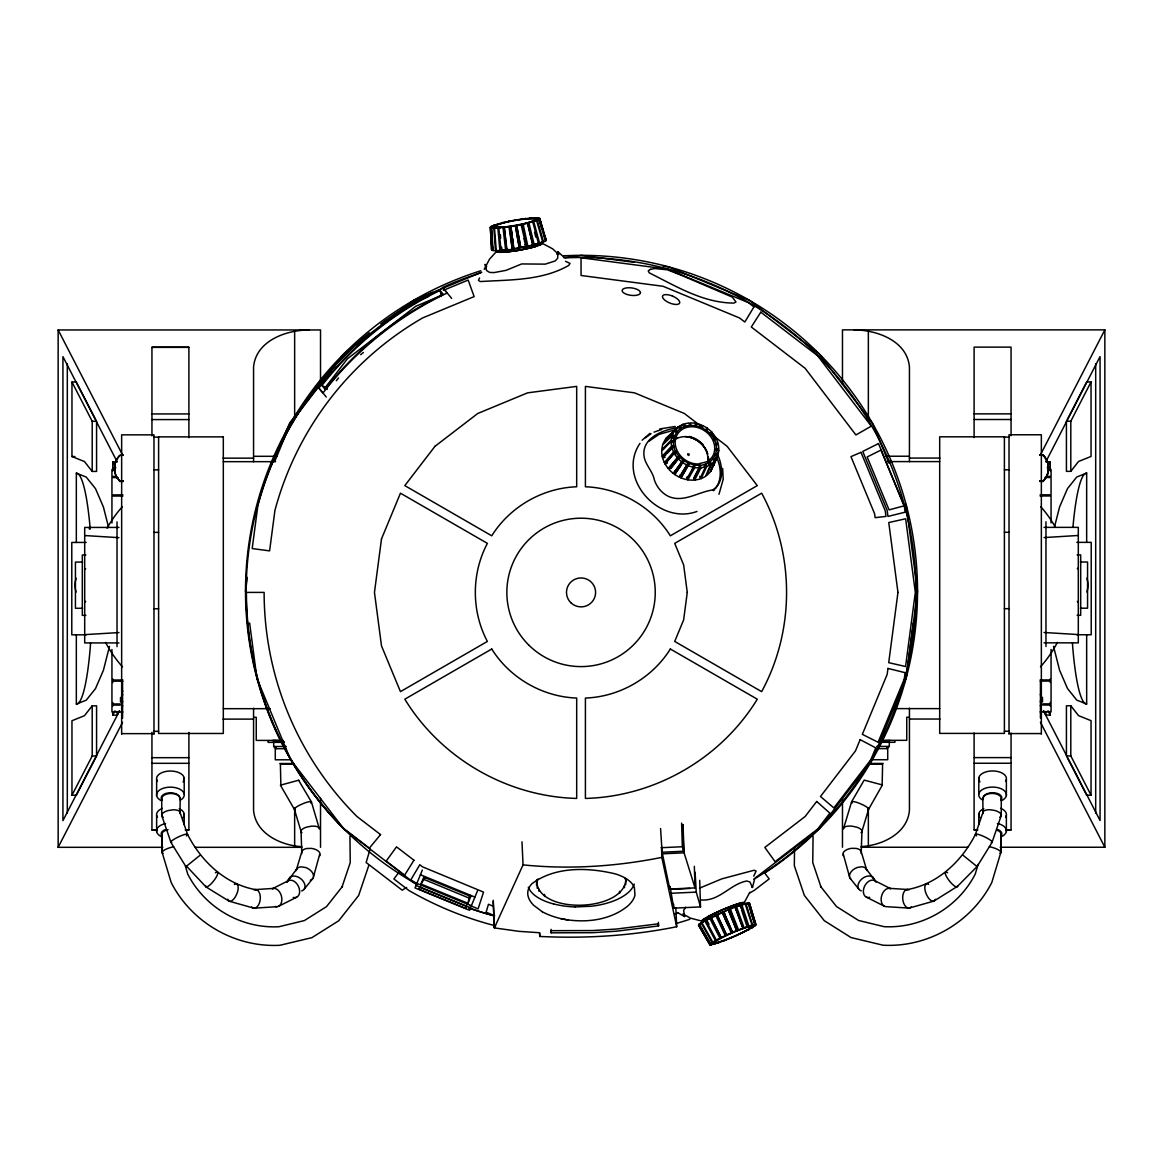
<?xml version="1.0" encoding="UTF-8"?>
<svg xmlns="http://www.w3.org/2000/svg" width="1163" height="1163" viewBox="0 0 1163 1163"><rect width="100%" height="100%" fill="white"/><g stroke="black" fill="none" stroke-linecap="round" stroke-linejoin="round"><path stroke-width="1.5" d="M71.961 795.259L71.961 720.74L84.463 715.696L92.197 705.839L96.573 705.839L96.573 755.994L76.322 795.259L71.961 795.259L92.197 755.994L92.197 705.839M1091.039 381.929L1091.039 456.448L1078.537 461.493L1070.803 471.349L1066.427 471.349L1066.427 421.21L1070.803 421.21L1091.039 381.929L1086.678 381.929L1067.241 419.625M1095.691 813.3L1095.691 363.815M122.566 701.071L122.566 702.118M122.566 695.081L122.566 694.267M122.566 706.203L122.566 705.418M122.566 691.723L122.566 690.662M699.065 465.418L699.588 467.86L693.192 480.232L687.798 479.883L687.827 477.382L686.475 477.237M687.798 479.883L694.718 467.642L694.747 465.2L691.927 470.23M695.183 425.585L695.212 423.128L690.342 422.91L690.866 425.367M794.533 848.045L794.329 865.737L804.36 895.423L824.262 920.66L851.025 937.552L883.08 945.214C927.929 947.612 971.381 922.463 991.806 882.484L1000.907 852.217L1001.096 833.464L1000.703 852.828L1001.27 834.801M813.053 836.299L812.763 862.568L821.02 887.049L820.496 886.293L836.488 906.544L858.614 920.485L884.084 926.664C921.678 928.685 958.108 907.591 975.234 874.082L978.098 864.443M843.582 828.928L843.727 827.983A9.435 3.693 9.5 0 1 852.145 826.181L856.811 827.184A9.144 3.576 9.5 0 1 861.957 830.92L861.187 853.526M849.499 876.713L849.557 875.012A9.435 6.149 -27.3 0 1 857.247 867.482L861.71 866.769A9.144 5.96 -27.3 0 1 866.857 870.564L861.361 852.174A9.144 5.001 -7.1 0 0 856.215 848.409L851.52 848.321A9.435 5.161 -7.1 0 0 843.015 853.191L849.499 876.713A9.144 5.96 -27.3 0 0 851.127 879.373M753.391 925.617L753.362 926.228C740.933 934.209 726.817 940.663 712.352 943.775L712.381 943.178C725.523 934.441 740.758 928.539 755.921 924.643L749.408 903.026L746.108 903.956M90.54 643.081L90.351 646.381A115.486 16.195 -90 0 1 76.336 704.109L86.236 700.184L95.482 688.641L103.405 670.295L109.496 646.381M680.966 477.964L689.237 463.644L680.966 477.964L686.301 479.607L693.366 467.308L693.526 464.909M696.404 425.862L696.55 423.463L701.391 424.873L700.693 427.126M1040.434 702.045L1040.434 700.998M536.506 885.174L536.695 879.969C535.969 915.136 624.386 912.301 625.868 879.432L625.694 884.621M245.48 591.429L247.326 577.4M906.166 677.607L913.362 622.932M906.093 504.466L917.534 591.429L906.079 678.334L872.512 759.381L819.13 828.972L753.755 879.155M861.042 832.664A9.435 3.693 9.5 0 0 861.812 831.865L861.957 830.92M180.003 813.591L180.178 798.341M671.894 435.951L662.605 444.906L661.689 449.747L671.153 440.355L671.894 435.951L674.438 436.997M714.373 461.638L713.53 465.723L718.036 454.82L718.763 450.415L716.175 449.892M465.869 908.463L466.683 906.515L419.669 887.224L418.869 889.186L465.869 908.463L466.581 905.09M467.991 903.317L470.811 896.44L423.797 877.164L420.977 884.04L467.991 903.317L469.765 894.827M751.647 886.584L752.49 887.456L754.511 879.475M1054.376 527.406L1059.595 506.894L1067.518 488.547L1076.764 477.004L1086.664 473.079L1086.664 542.365M370.11 849.135L366.141 862.524L402.18 890.175L406.643 887.442M313.501 876.786L319.97 853.264A9.435 5.161 7.1 0 0 311.48 848.394L306.785 848.481A9.144 5.001 7.1 0 0 301.639 852.246L296.143 870.636A9.144 5.96 27.3 0 1 301.29 866.842L305.753 867.554A9.435 6.149 27.3 0 1 313.458 875.085L313.501 876.786A9.144 5.96 27.3 0 1 310.303 880.246M424.451 877.745L423.957 879.402L469.082 898.083L469.896 896.571M843.727 827.983L851.607 801.787L864.167 780.111L882.426 784.952L868.572 809.346L861.798 831.865M368.671 865.81L358.64 895.495L338.738 920.747L311.975 937.625L279.92 945.286C235.071 947.685 191.619 922.535 171.194 882.557L162.093 852.29L161.904 833.537L162.297 852.901L161.73 834.874M687.26 465.258L682.768 462.758L684.12 460.853L674.613 474.504L679.541 477.339L688.074 463.078L681.373 473.632M701.841 427.693L702.656 425.513L707.148 428.013L705.272 430.717M718.981 494.246L723.212 479.33L722.645 468.427M536.754 882.005L537.931 878.937M679.541 477.339L680.37 475.187M685.603 907.227L683.655 910.353L684.6 916.546L677.389 912.533M717.542 455.925L710.826 471.233L717.542 455.925L715.071 454.791M422.343 870.055L415.017 887.907L469.518 910.266L477.484 890.843M714.78 460.708L710.026 472.294L706.566 475.652L711.727 463.819L714.78 460.708L712.614 459.051M714.445 460.897L718.763 450.415M274.73 461.478L290.503 423.419L343.899 353.828L413.534 300.417M708.514 465.026L709.881 461.784L711.727 463.819M284.441 435.122L289.732 422.823L331.542 369.921M708.936 462.38L710.666 464.444L705.476 476.437L701.056 478.691L699.719 476.307M704.298 466.726L705.432 464.226L706.726 466.567L701.056 478.691M704.313 464.546L705.49 466.886L699.733 479.141L694.645 480.13L693.977 477.6L700.271 465.389L700.926 467.875L694.645 480.13M479.592 277.957L478.458 280.356L480.304 281.562C510.179 279.687 541.885 280.777 568.794 265.397L570.015 263.405L565.538 261.312M701.478 923.306L698.469 925.108L709.852 944.603L712.672 942.931M749.016 903.927L749.481 903.157L755.892 924.803L753.072 926.475M674.336 430.964L665.309 439.396L663.041 443.641L672.374 434.846L674.336 430.964L676.619 432.549M484.215 269.322L489.492 259.218L497.139 250.757A23.202 2.689 -10.1 0 0 517.419 250.525A23.202 2.689 -10.1 0 0 542.263 243.343L552.658 248.838L558.778 254.523M521.983 841.794L523.045 864.879L494.362 927.9L519.105 931.359L539.501 932.726L539.792 936.448C585.585 938.73 631.742 935.808 676.706 926.737L675.848 908.085M119.382 710.811L117.158 715.143L112.782 715.143L115.006 710.811M1047.252 467.686L1050.218 461.9L1045.842 461.9M119.44 711.015L62.933 820.627L62.933 356.634L116.94 461.42M162.82 847.318L58.15 847.318L122.566 722.325M1040.434 454.864L1104.85 329.87L842.477 329.87L842.477 384.342M1046.06 461.348L1100.067 356.561L1100.067 820.555L1043.56 710.942M491.876 245.626L491.6 249.812L490.364 227.337L493.388 226.262M536.201 218.542L539.748 218.426L545.81 240.886L539.719 218.6L537.03 219.08M714.256 440.588L715.827 437.55L712.919 433.45L710.971 434.773M639.984 443.365C616.157 478.313 659.116 525.574 696.986 511.444M744.218 902.619L749.83 892.268M710.36 435.195L712.076 432.331L708.238 428.914L706.813 430.732M713.53 490.771L714.387 489.347L713.341 490.132M715.405 488.751C721.874 480.101 721.249 467.991 717.149 458.469M420.977 884.04L424.728 878.196M418.869 889.186L420.73 886.293M286.985 881.888L296.681 869.154M674.613 474.504L680.762 465.665M705.81 429.932L707.148 428.013M287.057 881.888L290.459 877.076L287.188 881.598M753.769 876.161L756.081 871L754.017 870.273L721.801 878.865L699.559 888.139M673.348 473.574L683.103 460.039L673.348 473.574L669.176 469.721L679.744 457.001L671.109 468.253L669.83 466.988L678.945 456.012L668.173 468.544L665.032 463.964L674.104 453.221L676.401 452.363L674.525 454.559M399.461 871.639L393.864 878.952L408.867 890.465A345.324 345.324 0 0 0 495.612 925.864M671.24 465.796L668.173 468.544M700.635 428.115L702.656 425.513M1039.693 481.38L1043.167 481.424L1045.93 477.877A18.477 18.477 0 0 0 1043.226 455.547L1039.78 455.024M336.325 380.723L338.52 377.946M332.589 368.598L344.132 354.003L350.078 349.569M700.911 924.018L703.368 921.866L699.239 924.047L710.549 943.658L712.992 942.67M304.357 888.983L312.963 878.269M322.136 392.12L318.866 388.049C351.633 345.469 394.548 310.943 443.161 288.061L451.651 298.397M321.918 385.505C353.29 345.295 394.053 312.498 440.05 290.459L443.277 294.312C397.281 316.336 356.503 349.147 325.146 389.358L321.918 385.505L326.788 387.89M326.265 397.034L322.994 392.963C355.762 350.383 398.676 315.856 447.29 292.974M957.338 886.424L933.86 901.107L910.033 907.838A9.159 5.335 83.4 0 1 903.68 903.2L903.011 900.932A9.435 5.495 83.4 0 1 904.988 890.611L906.253 889.753C937.116 884.694 961.597 861.579 975.408 834.423L975.655 834.075A9.435 1.585 25.4 0 1 983.665 836.415L985.846 837.462A9.159 1.541 25.4 0 1 992.286 842.027L977.051 866.566L956.931 886.904A9.159 2.326 51.3 0 1 950.534 882.295L949.008 880.42A9.435 2.399 51.3 0 1 945.286 872.643L945.693 872.163A9.159 2.326 51.3 0 1 947.598 872.701M664.335 462.627L673.551 451.985L675.877 451.244L666.661 461.915L664.335 462.627L662.459 457.626L671.763 447.479L674.322 447.246M1001.198 799.65L1001.358 799.461A9.246 5.132 0 0 0 994.307 792.817A9.246 5.132 0 0 0 983.36 797.556M1001.198 835.586L1001.358 835.412A9.246 5.132 0 0 0 997.65 829.51M186.371 866.028L206.069 886.976L229.14 901.194L252.967 907.91A9.159 5.335 -83.4 0 0 259.32 903.273L259.989 901.005A9.435 5.495 -83.4 0 0 258.012 890.684L256.747 889.826C225.884 884.767 201.403 861.652 187.592 834.496L187.345 834.162A9.435 1.585 -25.4 0 0 179.335 836.488L177.154 837.534A9.159 1.541 -25.4 0 0 170.714 842.099L185.949 866.639L199.876 855.416M673.653 442.013L671.007 441.591L661.631 451.128L662.125 456.216L671.56 446.199L674.104 446.083L667.039 453.555M645.465 437.768L651.076 433.697M680.05 428.987L678.203 426.966L675.136 430.063L677.317 431.72M702.903 919.831L722.063 909.873L743.099 902.604M733.33 922.274L736.761 930.836L728.3 909.829L732.632 908.114M728.997 938.57L733.17 936.811M648.649 441.388L659.116 434.337L676.75 429.38M877.091 748.623L887.006 748.623L889.317 746.413L889.317 741.689M680.878 426.414L683.204 424.204L684.498 426.545M675.863 470.259L674.453 471.582L675.994 472.541M298.658 780.358L311.393 801.859L319.418 829.001M672.519 438.16L674.845 435.98L672.374 434.846M678.203 426.966L666.108 438.349L679.25 426.327L683.204 424.204M934.689 900.38L933.86 901.107A9.159 4.027 66 0 1 927.493 896.499L926.388 894.347A9.435 4.143 66 0 1 925.472 884.839L926.286 884.098A9.159 4.027 66 0 1 928.641 884.374M727.849 939.021L722.79 941.289L723.895 940.562M742.968 928.103L737.894 930.371L729.594 909.292L730.19 908.768L735.103 906.864L742.968 928.103L741.849 928.83M642.136 440.21L649.957 433.348M497.924 250.728L497.793 251.906L503.172 252.167L518.625 250.307L534.515 246.818L541.391 243.576A22.257 2.573 -10.1 0 1 538.818 245.335M519.367 248.17L515.354 225.535L519.367 248.17L513.784 249.086L510.877 226.291M519.192 219.647L514.729 220.388M513.784 249.086L512.767 238.72M360.632 354.671L363.408 352.52M710.186 433.77L712.076 432.331M710.549 943.658L714.373 941.652M665.861 454.806L664.654 456.129L662.125 456.216M703.862 921.532L726.86 910.425M910.033 907.838L911.283 906.966M504.219 227.526L509.641 226.465L512.272 249.318L507.01 250.001L504.219 227.526L505.411 227.018M520.428 219.473L525.85 218.411L524.658 218.906M735.103 906.864L733.969 907.605L748.071 902.895L754.714 924.512L752.301 925.632M722.877 940.94L717.745 943.091L719.417 942.161M742.881 928.452L747.998 926.315L740.671 904.872L735.176 907.14L742.27 926.78M492.632 248.693L492.211 245.378M709.008 924.367L706.653 919.918L701.696 922.332L712.759 942.088L717.324 939.893M738.97 905.817L740.671 904.872M746.341 927.231L747.998 926.315M718.574 942.423L713.748 944.312L715.856 943.251M747.169 926.969L752.01 925.079L745.09 903.52L740.002 905.468M706.726 466.567L710.666 464.444M705.665 920.035L711.131 917.563L721.336 937.785L716.35 940.024L705.665 920.035L707.453 919.468M654.042 432.127L661.689 429.481M491.411 231.611L491.106 226.436L495.191 225.288M534.878 220.65L538.978 219.502L545.476 241.134L531.317 245.378L512.549 248.955L512.476 245.931M278.538 906.326L296.667 897.196M742.939 904.61L745.09 903.52M749.902 926.141L752.01 925.079M715.26 943.397L711.044 944.879L709.328 941.885M750.484 926.01L754.714 924.512M710.884 917.36L716.466 914.99L726.134 935.459L721.06 937.611L710.884 917.36L712.163 917.04M745.614 904.044L748.071 902.895M711.044 944.879L713.442 943.76M699.443 925.414L698.6 925.297L709.823 944.763L713.137 943.76M752.606 925.632L755.921 924.643M716.99 914.452L726.57 934.979L716.99 914.452L722.136 912.141L727.704 924.658M726.57 934.979L731.396 933.089L722.136 912.141M709.823 944.763L712.367 943.644M709.852 944.603L712.367 943.513M753.377 925.879L755.892 924.803M723.575 911.516L732.588 932.581L723.619 911.777L728.794 909.335M507.01 250.001L508.231 249.493L501.457 250.132L501.457 247.138L501.762 250.103L496.296 250.772L494.522 228.224L496.775 227.643M441.286 295.547L415.831 306.247L347.446 358.8L325.451 387.235L327.21 389.474M732.516 932.333L737.24 930.356M413.49 300.417L481.773 272.157M428.58 296.463L413.737 302.613A334.624 334.624 0 0 0 392.614 315.871M443.423 290.314L468.166 280.065L474.141 296.594L422.591 317.95A316.918 316.918 0 0 0 274.933 510.383L269.598 550.884L252.197 548.558L257.823 505.803A334.624 334.624 0 0 1 365.444 336.5M699.239 924.047L701.652 923.088M752.752 926.722L755.194 925.748L751.371 927.754M506.937 249.652L501.049 250.583L498.825 228.05L504.32 227.134L506.574 249.696M525.763 218.789L531.258 217.888L529.47 218.455M534.239 220.883L536.594 220.621L542.845 242.384L537.51 243.649M713.53 438.407L715.827 437.55M665.032 463.964L667.388 463.092M712.759 942.088L714.969 941.274M750.775 928.118L752.984 927.304L748.42 929.499M531.709 221.77L536.594 220.621M716.35 940.024L718.167 939.442M747.576 929.964L749.394 929.368L744.407 931.621M714.053 439.527L716.379 438.785L718.167 443.292L715.608 443.525M498.825 228.05L500.599 227.483M501.049 250.583L502.867 250.016M494.522 228.224L499.712 227.541M530.372 218.397L535.547 217.714L533.294 218.295M538.585 243.808L532.727 245L527.406 222.991L532.756 221.915L538.585 243.808L536.666 243.925M308.995 329.958C286.142 330.045 255.947 340.744 253.563 366.985L253.563 461.769M861.172 846.606C882.005 845.443 907.591 833.551 909.437 810.204L909.437 708.165M721.06 937.611L722.368 937.276M743.375 932.115L744.683 931.796L739.61 933.933M493.853 228.195L495.467 250.772L493.097 250.568L491.629 228.035L496.15 227.628M533.919 218.31L538.454 217.903L539.428 221.203M532.988 245.32L526.984 246.338L522.26 224.197L527.711 223.281L532.988 245.32L531.607 245.291M491.629 228.035L494.202 227.483M535.867 218.455L538.454 217.903M700.926 467.875L705.49 466.886M491.295 227.933L492.632 250.481L491.658 249.987L490.321 227.512L493.882 227.396M521.024 224.444L526.432 246.818L520.704 247.603L516.619 225.317L520.908 247.893M516.823 225.607L521.794 224.619M490.321 227.512L493.039 227.003M537.03 218.92L539.748 218.426M490.364 227.337L493.054 226.858M659.741 428.943L675.223 426.472M510.353 226.698L515.413 225.855M743.942 904.32L746.995 904.233M536.695 219.676L539.37 219.269M658.52 925.952L616.608 931.185L592.752 932.697L551.175 932.828L551 930.691L592.519 930.56L616.448 929.048L658.36 923.815L658.52 925.952L658.403 922.332M491.106 226.436L493.723 226.058M536.361 219.88L538.978 219.502M661.543 846.926L661.82 857.378C616.245 866.537 569.347 869.604 523.045 864.879M563.953 257.721L581.515 255.409L634.184 262.344M495.845 225.055L493.475 225.302L498.36 224.168M540.504 242.631L542.845 242.384M662.459 457.626L665.076 457.393M701.347 899.958C719.592 901.398 730.233 883.967 746.777 881.016L749.902 881.961L752.49 887.456M661.166 847.711L682.332 846.737L683.626 851.229L662.11 852.217L660.569 828.536M695.023 887.892L684.091 852.813L662.445 853.816L669.772 889.041L695.023 887.892L694.34 866.304M669.946 886.526L670.542 889.346L689.964 888.445M670.658 893.286L696.244 892.123L700.519 906.922L673.755 908.129L670.542 889.346M255.351 889.579L273.843 888.401M254.363 908.158L276.968 906.718M499.261 223.892L497.313 224.023L502.663 222.947M530.808 222.031L532.756 221.915M1044.054 537.582L1078.305 535.474M84.695 634.635L118.946 632.57M738.461 934.456L734.347 936.302M715.827 444.688L718.371 444.571L718.908 449.194L716.277 448.773M677.956 427.65C663.768 429.583 642.717 437.273 643.895 454.777C644.389 464.11 652.777 470.899 654.42 480.145C656.877 487.123 661.718 493.083 668.42 496.397C683.379 503.056 697.96 492.065 712.788 489.914C724.84 482.093 722.703 465.113 717.251 453.832M117.07 477.426L119.833 480.973L123.307 480.93M119.833 481.162L123.307 481.133M123.22 455.285L119.774 455.285A18.477 18.477 0 0 0 117.07 477.63L119.833 481.497L123.307 481.467M298.833 780.184L280.399 785.185L294.428 809.419L301.202 831.938A9.435 3.693 -9.5 0 0 301.958 832.737M280.85 785.185L280.399 764.207L293.774 764.207M575.176 906.922L591.037 906.268A53.454 25.484 -1.8 0 0 605.574 903.549A54.007 25.76 -1.8 0 0 627.279 893.344A53.44 25.484 -1.8 0 0 634.228 884.084M58.15 847.318L58.15 329.958L320.523 329.958L320.523 384.415M151.946 347.374L188.9 347.374M71.961 382.016L92.197 421.282L96.573 421.282L96.573 471.422L92.197 471.422L84.463 461.566L71.961 456.521L71.961 382.016L76.322 382.016L95.759 419.712M974.1 413.868L1011.054 413.868M151.946 413.941L188.9 413.941M151.946 419.581L188.9 419.581M974.1 419.509L1011.054 419.509M153.981 437.157L158.604 437.157M1004.396 437.084L1009.019 437.084M123.22 455.096L119.774 455.62A18.477 18.477 0 0 0 117.07 477.964M1039.78 455.213L1043.226 455.213A18.477 18.477 0 0 1 1045.93 477.557M254.435 456.303L277.23 456.303M885.77 456.23L908.565 456.23M71.961 456.521L74.883 456.521M223.02 458.149L253.563 458.149M909.437 458.077L939.98 458.077M887.413 461.595L939.689 461.595M223.311 461.667L275.587 461.667M112.782 471.015L112.782 461.973L117.158 461.973M115.341 469.518L111.939 469.518L111.939 476.423L116.329 476.423M1047.659 469.43L1051.061 469.43L1051.061 476.35L1046.671 476.35M153.981 469.867L158.604 469.867M1004.396 469.794L1009.019 469.794M118.03 477.571L111.939 477.571L111.939 494.9L122.885 494.9M1044.97 477.499L1051.061 477.499L1051.061 494.827L1040.115 494.827M122.885 496.049L111.939 496.049L111.939 523.001M1040.115 495.976L1051.061 495.976L1051.061 522.928M118.946 527.435L84.695 527.435L84.695 642.921L118.946 642.921M1044.054 527.362L1078.305 527.362L1078.305 642.848L1044.054 642.848M153.981 532.363L158.604 532.363M1004.396 532.291L1009.019 532.291M86.207 542.438L71.786 542.438L71.786 634.824L86.207 634.824M1076.793 542.365L1091.214 542.365L1091.214 634.751L1076.793 634.751M1077.127 554.896L1080.689 554.896L1080.689 615.314L1077.127 615.314M85.873 554.969L82.311 554.969L82.311 615.387L85.873 615.387M82.558 562.078L75.435 562.078L75.435 608.278L82.558 608.278M1080.442 562.005L1087.565 562.005L1087.565 608.205L1080.442 608.205M1004.396 608.685L1009.019 608.685M153.981 608.758L158.604 608.758M1040.115 679.933L1051.061 679.933L1051.061 649.434M122.885 680.006L111.939 680.006L111.939 649.506M122.885 681.155L111.939 681.155L111.939 703.949L120.182 703.949M1040.115 681.067L1051.061 681.067L1051.061 703.877L1042.818 703.877M120.182 705.098L111.939 705.098L111.939 712.003L122.885 712.003M1042.818 705.025L1051.061 705.025L1051.061 711.93L1040.115 711.93M1091.039 795.187L1091.039 720.667L1078.537 715.623L1070.803 705.767L1066.427 705.767L1066.427 755.921L1070.803 755.921L1091.039 795.187L1086.678 795.187L1067.241 757.491M223.311 708.689L270.179 708.689M892.821 708.616L939.689 708.616M1043.618 710.738L1045.842 715.071L1050.218 715.071L1050.218 711.451M908.565 717.237L906.747 717.237L906.747 740.337L879.94 740.337M254.435 717.309L256.253 717.309L256.253 740.409L283.06 740.409M223.02 719.112L253.563 719.112M909.437 719.039L939.98 719.039M1004.396 731.251L1009.019 731.251M153.981 731.323L158.604 731.323M121.65 733.635L153.981 733.635M1009.019 733.562L1041.35 733.562M282.798 740.526L272.724 740.526L282.798 740.962M880.202 740.889L890.277 740.453M284.47 741.863L273.683 741.863L273.683 746.486L275.994 748.696L285.909 748.696M878.53 741.79L889.317 741.79M283.699 742.372L268.101 742.372L268.101 740.787M879.301 742.299L894.899 742.299L894.899 740.715M273.683 746.486L286.272 746.486M876.728 746.413L889.317 746.413M92.197 755.994L96.573 755.994M151.946 757.68L188.9 757.68M974.1 757.607L1011.054 757.607M291.346 759.802L275.282 759.802L275.282 747.46M871.654 759.73L887.718 759.73L887.718 747.387M974.1 763.248L1011.054 763.248M151.946 763.321L188.9 763.321M279.847 763.51L294.152 763.51M868.848 763.437L883.153 763.437M869.226 764.135L882.601 764.135L882.15 785.112M151.946 829.888L157.223 829.888M185.382 829.888L188.9 829.888M974.1 829.815L977.618 829.815M1005.777 829.815L1011.054 829.815M157.223 830.062L151.946 830.062L151.946 732.37M185.382 830.062L188.9 830.062L188.9 732.37M977.618 829.989L974.1 829.989L974.1 733.068M1005.777 829.989L1011.054 829.989L1011.054 733.068M195.297 847.318L301.784 847.318M861.216 847.245L967.703 847.245M1000.18 847.245L1104.85 847.245L1104.85 329.87M1039.693 480.857L1043.167 481.424M1039.693 481.046L1043.167 481.089L1045.93 477.353A18.477 18.477 0 0 0 1043.226 455.024M503.768 222.685L502.372 222.656L507.809 221.74M526.301 223.252L527.711 223.281M694.718 467.642L699.588 467.86M1044.054 632.498L1078.305 634.562M84.695 535.547L118.946 537.669M889.157 888.328L907.649 889.506M908.637 908.085L886.032 906.646A9.159 6.149 -75.2 0 1 881.38 901.79L881.132 899.551A9.435 6.324 -75.2 0 1 885.813 889.404L887.485 888.561A9.159 6.149 -75.2 0 1 890.727 888.721L874.46 880.536A9.246 6.382 -63.3 0 0 863.775 888.328A9.246 6.382 -63.3 0 0 869.764 897.385M542.321 911.777A54.152 25.644 3 0 0 560.755 918.61C583.288 923.393 609.296 921.038 627.686 906.079A53.353 25.455 -6.6 0 0 634.969 895.074L634.387 887.514A53.353 25.455 -6.6 0 0 625.549 878.298A53.818 25.673 -6.6 0 0 615.227 873.864C588.071 867.336 555.303 866.275 531.956 883.691A53.178 25.048 6.2 0 0 527.784 894.143A53.178 25.048 6.2 0 0 533.613 905.25L542.292 911.777M854.005 329.87C876.858 329.972 907.053 340.672 909.437 366.912L909.437 461.696M253.563 708.252L253.563 810.277C255.409 833.624 280.995 845.516 301.828 846.679M556.626 253.956L557.702 254.086L557.804 251.615L557.702 258.215L555.231 260.934L545.287 264.132L521.664 263.943L506.109 270.339L494.042 272.593L489.652 272.418L486.672 270.645L485.015 264.364L486.672 266.516M688.118 436.808C697.03 438.378 705.185 445.182 707.656 453.977A22.257 18.768 34.8 0 0 685.341 436.547M663.055 266.138L668.478 266.85L749.524 300.417L819.115 353.828L872.512 423.419L888.954 463.092M560.74 918.625L567.966 920.035M671.153 440.355L673.755 440.879M509.045 221.493L508.289 221.319L513.45 220.621M526.432 246.818L525.095 243.707L525.342 246.716M688.525 465.898L693.366 467.308M680.006 475.056L681.692 475.652M1086.664 634.751L1086.664 704.037L1076.764 700.111L1067.518 688.569L1059.595 670.222L1053.504 646.294M76.336 542.438L76.336 473.152L86.236 477.092L95.482 488.62L103.405 506.981L108.624 527.479M715.492 453.788L718.036 454.82M420.425 874.736L474.911 897.095M416.863 883.4L471.364 905.744M416.034 885.436L470.535 907.794M493.345 906.282L488.475 904.262L486.119 912.185L494.435 915.644M417.037 883.575L410.786 879.955L419.799 864.72L422.591 866.871L483.546 892.108L478.095 908.87L469.837 905.454M866.333 897.124L884.462 906.253M963.124 855.328L977.051 866.566L976.629 865.955M682.957 913.914L690.241 918.072L701.638 921.052A23.202 2.137 -23.4 0 1 724.811 908.71A23.202 2.137 -23.4 0 1 743.724 903.433M251.717 907.038L252.967 907.91M713.312 458.222L715.579 459.807M702.888 427.722L684.353 413.49L634.518 392.847L585.411 386.392L585.411 486.774C619.617 487.98 652.21 506.792 670.353 535.809L757.287 485.611L727.137 446.33L710.026 433.188M249.623 623.005L256.921 678.392L290.503 759.439L343.914 829.03L413.505 882.426A336.02 336.02 0 0 0 416.63 884.142M684.6 916.546L683.655 913.871M677.855 458.44L681.678 461.856M557.804 251.615L563.895 257.168M161.802 799.722L161.642 799.533A9.246 5.132 0 0 1 168.693 792.89A9.246 5.132 0 0 1 179.64 797.629M161.802 835.674L161.642 835.485A9.246 5.132 0 0 1 165.35 829.582M679.25 426.327L680.98 428.391M318.866 388.049L322.994 392.963M443.161 288.061L446.432 292.131M866.319 869.081L876.015 881.816M850.037 878.196L858.643 888.91M763.582 871.61L769.179 878.908L754.176 890.422A345.324 345.324 0 0 1 749.51 893.082M674.104 453.221L677.011 457.335M872.541 877.004L875.943 881.816M701.173 928.408L710.738 944.879M698.919 924.338L710.186 943.949M701.027 922.753L712.076 942.51M704.691 920.573L715.405 940.533M1040.434 722.252L1104.85 847.245M58.15 329.958L122.566 454.937M1047.994 710.738L1050.218 715.071M112.782 461.973L115.748 467.759M709.663 917.956L719.912 938.163M685.603 426.225L684.44 423.884L689.005 422.91L689.659 425.382M485.669 268.013L486.076 269.016M715.623 915.077L725.305 935.561M728.925 911.385L732.705 920.718M671.763 447.479L673.551 451.985M730.19 908.768L738.49 929.862M736.383 906.384L744.073 927.711M741.732 904.523L748.899 926.024M741.543 909.989L746.602 925.268M745.861 903.317L752.635 924.948M749.524 905.584L754.569 922.143M539.719 218.6L546.29 240.145L543.761 234.519M750.702 910.833L752.199 915.804M540.272 222.962L541.769 227.919M748.507 902.851L755.02 924.527M185.411 866.202L187.766 874.154C204.892 907.663 241.323 928.757 278.916 926.737L304.386 920.573L326.512 906.617L342.504 886.38L341.98 887.122L350.237 862.641L349.947 836.371M537.335 220.359L543.557 242.093M723.968 911.618L724.796 914.511M533.773 221.624L539.632 243.489M534.558 232.28L535.823 237.15M729.942 909.146L730.698 912.068M440.05 290.459L441.344 295.736M735.51 907.009L736.208 909.946M528.932 222.991L534.282 245M740.279 905.366L740.976 908.288M661.82 857.378L676.706 926.737M625.2 878.327L625.941 881.452M523.161 224.343L527.9 246.498M523.99 238.459L524.731 241.948M982.997 813.519L982.822 798.269M319.273 828.056A9.435 3.693 -9.5 0 0 310.855 826.253L306.189 827.256A9.144 3.576 -9.5 0 0 301.043 831.007L301.202 831.938M511.56 230.841L512.258 235.391M509.016 226.887L512.272 249.318M301.813 853.598L301.043 831.007M671.007 441.591L671.56 446.199M503.027 227.643L505.629 250.161M497.851 228.093L499.901 250.656M500.352 234.664L500.671 238.226M695.111 872.235L696.244 892.123M490.699 226.669L491.338 237.005M1072.46 642.994L1072.649 646.294A115.486 16.195 90 0 0 1086.664 704.037M518.8 244.913L518.945 247.937M493.228 901.441L494.362 927.9L493.243 900.322M683.015 824.727L684.091 852.813M89.304 527.435L89.362 529.034M539.676 932.988L539.792 936.448M699.704 880.318L700.519 906.922M682.797 824.582L683.626 851.229M682.332 846.737L681.62 823.084M673.624 904.189L673.755 908.129M669.699 886.424L669.772 889.041M624.458 885.654L624.516 887.689M619.559 891.309L619.617 893.344M551.058 929.353L551.175 932.828M544.546 894.434L544.604 896.455M538.818 889.215L538.876 891.236M537.175 886.279L537.248 888.299M708.5 457.989L708.514 460.446A22.257 18.768 34.8 0 0 708.252 456.943M1040.434 694.195L1040.434 694.994M1040.434 705.345L1040.434 706.13M1070.803 421.21L1070.803 471.349M1070.803 705.767L1070.803 755.921M1050.218 461.9L1050.218 470.942M1050.218 678.901L1050.218 682.521M1050.218 702.408L1050.218 706.028M1045.973 521.809L1045.973 646.526M1045.842 711.451L1045.842 715.071M1042.484 697.349L1042.484 701.958M1041.35 734.071L1041.35 434.773L1009.019 434.773L1009.019 734.071M1040.434 681.271L1040.434 718.036M1011.054 435.776L1011.054 347.126L974.1 347.126L974.1 437.579M1006.373 779.399L1006.373 795.521M1006.373 815.336L1006.373 831.472M1001.27 798.85L1001.27 815.394L992.039 842.361A9.435 1.585 25.4 0 1 991.239 842.419M978.795 777.902L978.795 794.038M978.795 813.853L978.795 824.611M887.006 747.213L887.006 748.623M868.354 331.135L868.354 419.974M868.354 807.907L868.354 845.981M842.477 798.225L842.477 847.245M320.523 798.298L320.523 847.318M294.646 331.208L294.646 418.229M294.646 807.98L294.646 846.053M275.994 747.286L275.994 748.696M188.9 437.666L188.9 347.199L151.946 347.199L151.946 435.849M184.205 777.974L184.205 794.111M184.205 813.926L184.205 824.683M161.73 798.923L161.73 815.467L170.961 842.434A9.435 1.585 -25.4 0 0 171.761 842.492M156.627 779.472L156.627 795.594M156.627 815.408L156.627 831.545M153.981 734.144L153.981 434.846L121.65 434.846L121.65 734.144M122.566 681.344L122.566 718.123M120.516 697.422L120.516 702.045M117.027 521.882L117.027 646.613M117.158 711.538L117.158 715.143M112.782 678.974L112.782 682.594M112.782 702.496L112.782 706.101M112.782 711.538L112.782 715.143M92.197 421.282L92.197 471.422M76.336 634.824L76.336 704.109M67.309 363.888L67.309 813.373M565.044 257.895A334.9 334.9 0 0 1 754.613 878.835M677.971 912.97A334.9 334.9 0 0 1 674.555 913.987M494.377 915.892A334.9 334.9 0 0 1 468.834 907.954M416.674 884.2A334.9 334.9 0 0 1 369.412 332.851M380.766 323.997A334.9 334.9 0 0 1 432.447 292.291M442.173 287.668A334.9 334.9 0 0 1 480.712 272.898M383.819 322.078A334.624 334.624 0 0 1 386.727 319.985M674.307 438.945A22.257 18.768 34.8 0 1 677.418 437.55M675.805 439.033A20.789 17.532 34.8 0 1 697.727 440.69A20.789 17.532 34.8 0 1 707.715 460.403M689.412 436.445A23.202 19.567 34.8 0 1 692.276 437.332M693.657 437.899A23.202 19.567 34.8 0 1 703.324 445.022M707.889 916.691A22.257 2.05 -23.4 0 1 740.191 903.157M535.532 246.469A22.257 2.573 -10.1 0 1 500.904 252.167M498.491 251.964A22.257 2.573 -10.1 0 1 498.011 250.699M575.351 906.922A53.454 25.484 -1.8 0 1 553.748 903.956M553.573 903.956A54.007 25.76 -1.8 0 1 533.279 894.085A53.44 25.484 -1.8 0 1 528.322 887.267M288.729 879.853A9.246 6.295 38.8 0 1 301.115 878.995A9.246 6.295 38.8 0 1 301.682 890.96M186.371 835.906A9.159 1.541 -25.4 0 0 187.592 834.496L179.727 811.57A9.638 4.071 -10 0 0 172.836 809.826L168.054 810.582A9.057 3.838 -10 0 0 161.904 814.391L162.18 816.426A9.638 4.071 -10 0 0 163.242 817.226M162.18 800.246A9.246 5.132 0 0 1 170.423 793.515A9.246 5.132 0 0 1 180.003 799.679M275.297 906.5A9.159 6.149 75.2 0 0 281.62 901.863L281.868 899.624A9.435 6.324 75.2 0 0 277.187 889.477L275.515 888.634A9.159 6.149 75.2 0 0 272.273 888.794L288.54 880.609A9.246 6.382 63.3 0 1 299.225 888.401A9.246 6.382 63.3 0 1 293.236 897.458M310.855 803.11A9.144 1.803 -23.5 0 0 311.408 802.368L311.393 801.859A9.435 1.861 -23.5 0 0 303.936 803.24L299.545 805.203A9.144 1.803 -23.5 0 0 294.399 808.91L294.428 809.419A9.435 1.861 -23.5 0 0 295.024 809.681M162.18 836.197A9.246 5.132 0 0 1 168.054 829.713M163.082 853.293A9.246 2.442 -16.7 0 1 164.157 850.197A9.246 2.442 -16.7 0 1 173.636 846.78M253.927 889.957A9.159 5.335 -83.4 0 1 256.747 889.826M320.145 854.616A9.144 5.001 7.1 0 1 319.665 855.881M205.662 885.552A9.435 2.399 -51.3 0 0 205.662 886.497L206.069 886.976A9.159 2.326 -51.3 0 0 212.466 882.368L213.992 880.493A9.435 2.399 -51.3 0 0 217.714 872.715L217.307 872.235A9.159 2.326 -51.3 0 0 215.402 872.773M234.359 884.447A9.159 4.027 -66 0 1 236.714 884.171L237.528 884.912A9.435 4.143 -66 0 1 236.612 894.42L235.508 896.571A9.159 4.027 -66 0 1 229.14 901.194L228.311 900.453A9.435 4.143 -66 0 1 227.803 899.173M179.218 808.721A13.854 7.705 0 0 1 183.027 817.851M157.441 817.371A13.854 7.705 0 0 1 162.355 808.401M161.613 836.749A13.854 7.705 0 0 1 165.553 823.593M157.441 781.42A13.854 7.705 0 0 1 170.888 771.025A13.854 7.705 0 0 1 183.027 781.914M161.613 800.798A13.854 7.705 0 0 1 159.709 789.968A13.854 7.705 0 0 1 179.218 788.907A13.854 7.705 0 0 1 181.123 799.751M76.336 473.152A115.486 16.195 90 0 1 90.205 529.049M122.493 666.864A120.327 120.327 0 0 1 105.586 642.441M107.04 528.235A120.327 120.327 0 0 1 122.173 506.879M76.133 592.112A13.854 7.952 90 0 1 76.133 578.244M861.318 890.887A9.246 6.295 -38.8 0 1 861.885 878.923A9.246 6.295 -38.8 0 1 874.271 879.78M976.629 835.834A9.159 1.541 25.4 0 1 975.408 834.423L983.273 811.498A9.638 4.071 10 0 1 990.164 809.753L994.947 810.509A9.057 3.838 10 0 1 1001.096 814.318L1000.82 816.353A9.638 4.071 10 0 1 999.758 817.153M982.997 799.606A9.246 5.132 0 0 1 992.577 793.428A9.246 5.132 0 0 1 1000.82 800.173M852.145 803.037A9.144 1.803 23.5 0 1 851.592 802.296L851.607 801.787A9.435 1.861 23.5 0 1 859.064 803.168L863.455 805.13A9.144 1.803 23.5 0 1 868.601 808.837L868.572 809.346A9.435 1.861 23.5 0 1 867.976 809.608M997.113 830.222A9.246 5.132 0 0 1 1000.82 836.11M989.364 846.708A9.246 2.442 16.7 0 1 998.843 850.124A9.246 2.442 16.7 0 1 999.918 853.22M906.253 889.753A9.159 5.335 83.4 0 1 909.073 889.884M843.335 855.808A9.144 5.001 -7.1 0 1 842.855 854.543M957.556 885.625A9.435 2.399 51.3 0 1 957.556 886.584M935.415 899.261A9.435 4.143 66 0 1 934.907 900.525M1000.645 808.329A13.854 7.705 0 0 1 1005.559 817.298M979.973 817.778A13.854 7.705 0 0 1 983.782 808.648M997.447 823.52A13.854 7.705 0 0 1 1001.387 836.677M979.973 781.827A13.854 7.705 0 0 1 992.112 770.953A13.854 7.705 0 0 1 1005.559 781.347M981.877 799.664A13.854 7.705 0 0 1 983.782 788.834A13.854 7.705 0 0 1 1003.291 789.895A13.854 7.705 0 0 1 1001.387 800.726M1072.955 527.144A115.486 16.195 -90 0 1 1086.664 473.079M1057.414 642.369A120.327 120.327 0 0 1 1040.507 666.792M1040.827 506.792A120.327 120.327 0 0 1 1055.088 526.635M1086.867 578.171A13.854 7.952 -90 0 1 1086.867 592.025M563.648 255.816A336.02 336.02 0 0 1 764.774 873.006M494.58 915.95A336.02 336.02 0 0 1 468.951 907.969M343.928 828.972A336.02 336.02 0 0 1 480.842 270.775M689.863 919.264A345.324 345.324 0 0 1 676.081 923.509M85.539 601.504L84.695 601.693L85.539 601.504M85.539 568.78L84.695 568.663L85.539 568.78M1077.461 568.503L1078.305 568.591L1077.461 568.503M493.068 226.465L493.039 227.148C507.766 228.079 523.365 225.084 537.015 219.473L537.03 218.775C522.303 217.859 506.705 220.854 493.068 226.465M674.031 437.971C667.896 461.333 708.005 477.848 715.899 452.814C722.034 429.452 681.925 412.938 674.031 437.971M381.493 538.934L374.457 592.403L381.493 645.887L400.45 691.636L487.384 641.438C471.32 611.229 471.32 573.592 487.384 543.368L400.45 493.185L381.493 538.934M687.26 592.403L683.64 619.894L674.714 641.438L761.649 691.636C794.867 630.52 794.867 554.3 761.649 493.185L674.714 543.368L683.64 564.913L687.26 592.403M887.951 668.434L887.165 674.438L862.35 734.347L878.08 742.285L904.276 679.018L905.119 672.679L887.951 668.434M897.967 592.403L888.721 662.663L905.57 666.515L915.325 592.403L905.643 518.785L888.765 522.55L897.967 592.403M687.638 454.239C688.583 457.844 690.648 452.378 687.638 454.239M640.464 292.64L640.144 293.585A9.246 3.736 7.5 0 1 629.692 295.155A9.246 3.736 7.5 0 1 622.147 290.299A9.246 3.736 7.5 0 1 631.291 287.872L633.661 288.264A9.246 3.736 7.5 0 1 640.464 292.64M860.155 739.639L855.503 750.862L820.482 796.51L833.871 807.922L870.854 759.73L875.754 747.867L860.155 739.639M753.958 306.901L744.814 322.02L739.508 317.95L663.07 286.287L581.049 275.486L581.049 257.779L667.664 269.176L748.361 302.613L753.958 306.901M413.941 860.227L404.608 875.201L386.203 861.085L396.51 846.853L413.941 860.227M760.82 312.164L751.298 327.007L805.145 368.322L855.924 434.962L871.291 426.152L817.676 355.791L760.82 312.164M434.962 446.33L404.811 485.611L491.745 535.809C509.888 506.792 542.481 487.98 576.688 486.774L576.688 386.392L527.58 392.847L477.746 413.49L434.962 446.33M670.353 649.012C652.21 678.029 619.617 696.841 585.411 698.047L585.411 798.429C654.958 796.64 720.958 758.538 757.287 699.196L670.353 649.012M816.688 801.467L805.145 816.499L764.832 847.434L775.096 861.696L817.676 829.03L829.859 813.141L816.688 801.467M380.548 834.598L369.34 848.132L344.422 829.03A334.624 334.624 0 0 1 246.425 592.403L264.132 592.403A316.918 316.918 0 0 0 356.954 816.499L380.548 834.598M714.62 941.914L714.271 943.135A20.789 1.919 -23.4 0 0 743.273 931.985A20.789 1.919 -23.4 0 0 744.364 928.118A20.789 1.919 -23.4 0 0 714.62 941.914M535.489 219.473L534.617 220.258A20.789 2.413 -10.1 0 1 502.721 227.076A20.789 2.413 -10.1 0 1 503.884 222.874A20.789 2.413 -10.1 0 1 534.98 218.92L535.489 219.473M650.422 269.351L648.227 270.863L649.23 272.84C676.023 286.156 702.946 302.947 733.94 303.078L735.99 301.973L732.181 297.045L682.957 275.951L667.489 269.816L654.842 268.551L650.422 269.351M491.745 649.012L404.811 699.196C441.14 758.538 507.141 796.64 576.688 798.429L576.688 698.047C542.481 696.841 509.888 678.029 491.745 649.012M860.998 452.334L850.953 456.623L874.605 513.755L875.128 517.651L885.988 516.43L885.261 510.891L860.998 452.334M878.501 443.568L862.757 451.448L887.165 510.383L887.965 516.43L905.119 512.185L904.276 505.803L878.501 443.568M880.973 450.066L867.162 456.972L889.07 509.874L904.087 505.847L880.973 450.066M707.22 461.667L697.815 464.037A20.789 17.532 34.8 0 1 675.587 438.756A20.789 17.532 34.8 0 1 705.36 431.269A20.789 17.532 34.8 0 1 707.22 461.667M223.311 436.881L158.604 436.881L158.604 733.475L223.311 733.475L223.311 436.881M1004.396 436.808L939.689 436.808L939.689 733.402L1004.396 733.402L1004.396 436.808M1078.305 601.62L1077.461 601.576L1078.305 601.62M672.548 296.1L670.295 295.3A9.246 3.736 22.5 0 0 663.651 299.051A9.246 3.736 22.5 0 0 678.247 304.197A9.246 3.736 22.5 0 0 672.548 296.1M570.786 602.638A14.552 14.45 7.5 0 0 595.107 596.154A14.552 14.45 7.5 0 0 577.255 578.447A14.552 14.45 7.5 0 0 570.786 602.638M528.584 644.869A74.199 74.199 0 0 0 652.719 611.607A74.199 74.199 0 0 0 561.845 520.733A74.199 74.199 0 0 0 528.584 644.869"/></g></svg>
